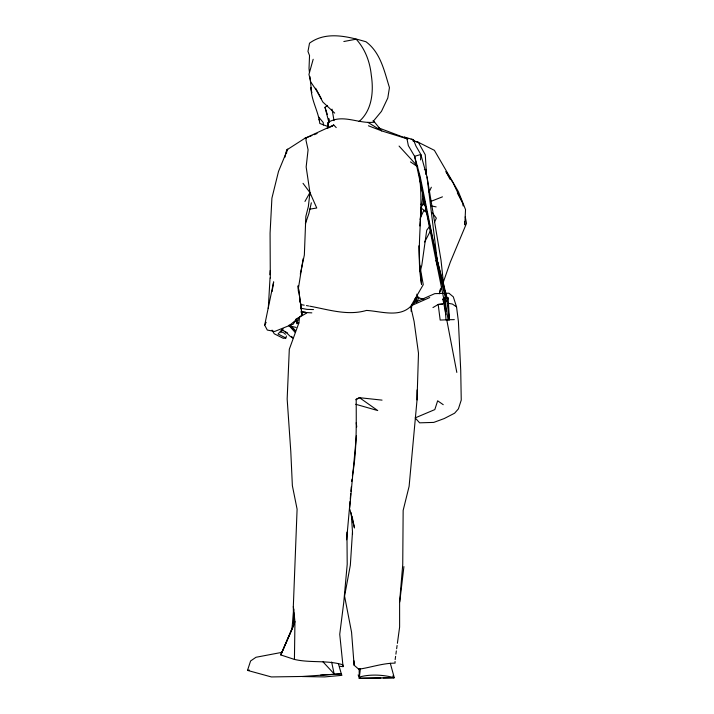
<?xml version="1.0" encoding="UTF-8"?>
<svg xmlns="http://www.w3.org/2000/svg" width="714" height="714" viewBox="0 0 714 714"><rect width="100%" height="100%" fill="white"/><g stroke="black" fill="none" stroke-linecap="round" stroke-linejoin="round"><path stroke-width="1.07" d="M397.395 643.305L399.617 627.044L399.608 601.911L402.741 564.587L403.151 510.403L409.113 486.341L417.038 399.911L417.065 389.933M270.303 278.049L270.079 233.166L271.909 198.162L278.514 171.414L287.724 149.065M286.617 153.224L286.635 150.029L304.735 138.391L333.733 125.021L336.232 127.601M339.9 666.305L343.05 666.635L342.827 664.779C326.985 659.941 310.304 663.154 294.427 659.424L294.953 621.671L293.329 606.507L297.095 509.171L292.365 485.654L290.794 451.56L287.162 398.992L289.304 349.271L298.88 322.951L299.621 316.472M294.427 659.424L280.781 654.934L293.561 625.839L293.811 612.469M417.038 399.911L418.484 353.225L414.093 321.434L410.666 306.431L423.259 284.672L419.761 265.197L418.823 245.83M346.638 539.757L350.083 501.317M420.555 159.936L420.849 154.474L415.932 146.031L413.442 139.649L404.16 137.079L406.801 137.918L408.354 145.665L414.602 156.312L420.198 176.688L439.03 269.16M268.277 308.555L270.026 277.996M382.044 400.126L359.517 397.698L356.206 399.126C356.215 424.75 356.964 450.543 352.368 476.006M351.217 512.822L352.493 531.903L350.342 565.158L344.576 596.128L351.565 632.265L354.108 665.198L358.714 669.214C370.843 667.492 382.829 663.136 395.083 663.127L395.038 661.485M269.928 274.738L270.258 270.436M420.144 219.555L423.099 193.806M419.832 225.954L421.528 205.686L423.473 204.302L424.009 197.671M425.883 174.484L426.24 170.066L425.267 154.768L418.288 142.264L413.067 140.64M350.262 499.104L350.717 493.57M350.904 491.357L351.27 486.939M309.662 195.725L309.947 192.575L306.154 166.933L308.082 149.806L305.94 140.069L306.27 138.578L304.735 138.391L311.947 135.544M291.919 629.195L293.793 609.069M349.619 508.538L356.411 435.611M360.365 668.706L359.267 678.3L394.289 677.782L390.299 663.252M399.733 602L403.91 566.613M327.36 128.493L328.083 122.433C342.988 113.464 358.874 124.361 374.538 122.121L381.731 130.912L407.846 139.016M351.725 481.406L351.984 479.246M429.391 226.713L426.731 230.229L421.822 265.189L420.251 271.498M425.812 173.306L426.24 170.066L424.357 169.423M395.163 659.575L395.61 656.318M395.904 654.149L396.35 650.9M396.645 648.731L397.091 645.474M411.05 311.206L411.987 304.691M272.114 291.517L273.658 281.843L264.68 325.129L267.295 330.055L274.658 331.466L289.286 325.566L302.102 314.963L298.166 285.948M303.129 258.709L298.407 288.26L302.102 314.963M445.822 314.615L443.76 303.138L444.608 298.149L448.124 297.89L449.454 319.711L440.172 320.068L438.191 304.459L444.679 303.414M300.282 274.203L304.351 255.014L305.842 216.404L308.359 206.533L309.947 192.575L303.031 183.337M311.349 202.812L308.93 213.397L305.351 223.928M284.841 157.392L286.635 150.029M272.061 330.127L274.256 333.786L283.297 338.329L285.85 338.025L286.412 335.928M439.538 292.088L440.413 288.947M313.178 59.28L308.957 74.381L310.786 82.03L316.65 90.732L322.853 102.048L334.696 113.098M302.129 676.533L324.629 676.926L341.908 675.346L341.31 673.82L302.361 676.461L271.374 676.943L247.499 670.392L250.596 660.968L255.987 657.273L281.968 652.346M448.124 297.89L446.937 301.451L449.454 319.711L445.982 319.738L444.608 298.149L446.5 297.881L437.28 260.592L414.602 156.312L420.849 154.474L427.043 176.983L441.029 260.253L444.01 288.358M280.843 332.67L281.825 329.868L283.056 328.752M439.244 293.811L441.743 286.644M443.18 282.548L450.329 262.074L466.501 223.366L465.251 216.851M294.953 621.671L280.781 654.934L291.473 630.185M416.673 302.424L418.886 297.417M434.523 222.125L436.343 218.163L432.077 212.513M420.537 204.347L423.473 204.302L424.866 201.286M429.025 192.253L431.345 187.238M420.591 217.395L423.848 210.398M424.705 242.028L430.854 229.988M264.68 325.129L266.17 322.3M304.958 201.446L309.947 192.575L316.748 208.015L309.483 209.193M413.424 303.932L417.842 296.613M414.495 302.084L416.423 299.452M413.397 303.432L415.789 300.21M373.306 121.237L381.481 111.33L387.8 97.996L389.451 87.599C384.31 71.186 380.66 52.613 365.961 41.751C347.772 36.485 326.173 30.889 309.519 43.179L307.975 51.444L309.537 55.54L309.019 68.499L309.465 72.507M410.666 306.431C399.197 317.855 380.669 311.215 366.505 310.429C347.629 315.999 328.342 309.564 309.671 306.154M359.062 121.523C372.208 110.286 373.77 91.231 371.289 75.157C369.932 61.904 365.256 49.123 356.179 39.19L343.836 41.51M332.305 126.226L333.733 125.021L329.502 127.538M328.931 122.478L324.995 107.323L327.548 105.404M359.883 677.916L359.267 678.3L359.151 668.465M432.952 307.582L438.191 304.459L442.546 304.334M295.551 319.426L306.663 313.044L305.253 312.08L301.058 311.366M355.902 399.733L359.517 397.698L377.724 410.559L355.715 404.267M298.532 319.845L295.007 321.434L293.052 324.317L288.51 325.45M413.942 302.852L434.772 293.641L443.483 293.383M411.88 305.431L429.721 297.551M296.89 323.763L298.88 322.951M314.008 134.732L317.096 133.509M425.937 206.498L423.473 204.302L425.473 203.517M430.471 201.553L442.457 196.841M247.499 670.392L249.257 670.035M320.568 675.123L341.31 673.82L338.391 663.681M301.013 312.259L311.831 312.866M445.661 293.32L448.927 293.213L453.301 296.837L456.541 306.868L458.415 321.568L460.726 370.459L461.244 400.081L458.406 408.881L454.604 413.201L444.224 418.556L433.773 422.402L419.618 422.831L415.182 417.895L434.817 409.595L437.655 400.795L443.242 404.695M445.982 319.738L454.327 319.64M380.937 677.934L359.267 678.3L360.356 676.792C371.03 673.98 384.65 674.935 393.941 677.72L383.106 677.898M423.911 299.05L418.101 297.89L416.824 294.159M288.465 325.736L296.069 327.387M313.508 309.546L307.056 309.385L300.951 308.252M411.121 139.31L413.442 139.649M447.758 303.227L452.337 304.03L456.541 306.868M304.235 305.181L300.978 304.601L299.657 300.362M306.413 305.574L308.582 305.958M423.473 204.302L425.589 204.731M431.925 206.034L436.147 206.899M412.879 140.819L418.288 142.264L434.38 150.315L458.388 191.655L465.528 209.577L464.823 224.874L464.484 221.554M311.072 87.706C311.125 100.246 318.382 111.143 319.783 123.468L328.538 126.762M378.465 127.824L407.667 138.846M368.424 125.771L381.731 130.912L367.906 122.353M281.691 331.876L284.931 333.5L285.27 334.429M285.395 331.689L290.312 336.446L292.865 337.954M285.85 338.025L278.032 333.965L281.825 329.868L287.644 333.09M410.461 161.873L417.779 166.88M282.191 329.493L283.735 330.555M420.849 207.774L427.615 213.147M372.994 120.791L374.538 122.121M295.096 330.769L290.232 325.879M291.071 325.914L295.471 330.555M424.196 210.264L425.615 211.808M323.023 661.869L334.134 673.873L331.626 662.012M399.072 146.067L417.244 165.916M295.194 332.456L289.5 326.137M318.533 116.855L323.219 122.522L323.362 125.048M291.624 336.365L292.588 337.811M392.798 675.944L393.941 677.72M297.363 323.335L296.158 321.336L295.007 321.434L296.926 320.613L297.756 322.487M358.116 674.953L359.437 677.175M296.06 321.398L297.113 323.263M321.541 99.094L315.659 88.241M450.079 179.33L445.929 171.53L453.122 182.918L462.547 202.722L463.172 205.989M457.353 192.976L462.547 202.722M318.935 119.452L319.444 120.416M324.995 107.323L327.315 114.436M446.5 297.881L436.022 260.467L419.591 177.429M349.958 509.573L354.474 527.976L352.029 516.088M443.76 303.138L442.823 299.237L444.608 298.149L446.937 301.451L447.107 297.863L437.28 260.592L427.043 176.983M446.759 319.827L456.817 372.413M415.95 297.47L416.557 300.728M332.046 109.135L334.027 120.684M448.08 319.56L444.608 298.149L445.25 304.646M448.803 315.552L449.454 319.711M415.066 298.622L415.378 300.79M356.215 422.715L356.741 426.927M311.099 87.706L311.697 92.945L309.912 76.514M343.05 666.635L339.739 634.291L343.764 602.366L347.209 564.31L346.942 532.153M328.083 122.433L328.654 128.038M445.465 306.815L445.893 311.152M419.761 265.197L419.966 267.348M420.162 269.508L421.572 284.609C415.218 247.785 424.535 210.844 419.18 174.046M328.788 122.781L328.645 118.497L328.851 120.72M328.645 118.497L328.788 120.487M298.068 285.948L298.336 291.321M354.037 660.843L354.108 665.198M293.329 606.507L293.561 625.839M352.493 531.903L352.511 534.063M445.447 297.908L442.823 299.237L443.858 299.211L436.022 260.467L445.447 297.908"/></g></svg>
